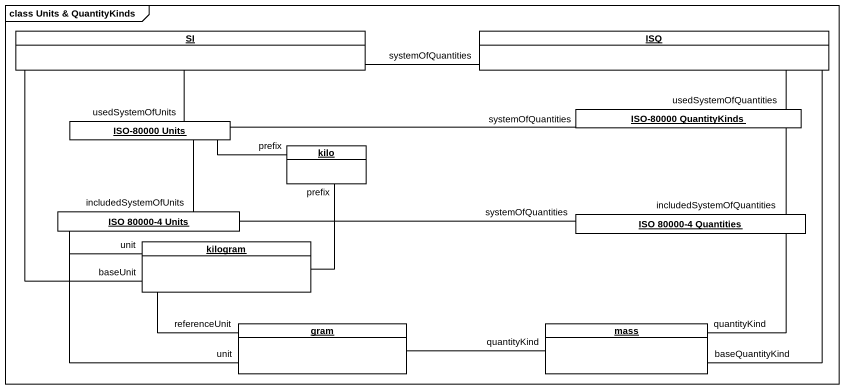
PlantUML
@startuml
mainframe class Units & QuantityKinds
hide circle
hide empty members
object SI #FFFFFF
object ISQ #FFFFFF
object "ISO-80000 QuantityKinds" as ISO_80000_QuantityKinds #FFFFFF
object "ISO-80000 Units" as ISO_80000_Units #FFFFFF
object kilo #FFFFFF
object "ISO 80000-4 Units" as ISO_80000_4_Units #FFFFFF
object "ISO 80000-4 Quantities" as ISO_80000_4_Quantities #FFFFFF
object kilogram #FFFFFF
object gram #FFFFFF
object mass #FFFFFF
ISQ -left- SI : systemOfQuantities
ISO_80000_QuantityKinds -up- ISQ : usedSystemOfQuantities
ISO_80000_QuantityKinds -left- ISO_80000_Units : systemOfQuantities
ISO_80000_Units -up- SI : usedSystemOfUnits
kilo -left- ISO_80000_Units : prefix
kilo -- kilogram : prefix
ISO_80000_4_Units -up- ISO_80000_Units : includedSystemOfUnits
ISO_80000_4_Quantities -up- ISO_80000_QuantityKinds : includedSystemOfQuantities
ISO_80000_4_Quantities -left- ISO_80000_4_Units : systemOfQuantities
kilogram -up- SI : baseUnit
kilogram -left- ISO_80000_4_Units : unit
gram -up- ISO_80000_4_Units : unit
gram -up- kilogram : referenceUnit
gram -right- mass : quantityKind
mass -up- ISQ : baseQuantityKind
mass -up- ISO_80000_4_Quantities : quantityKind
@enduml
